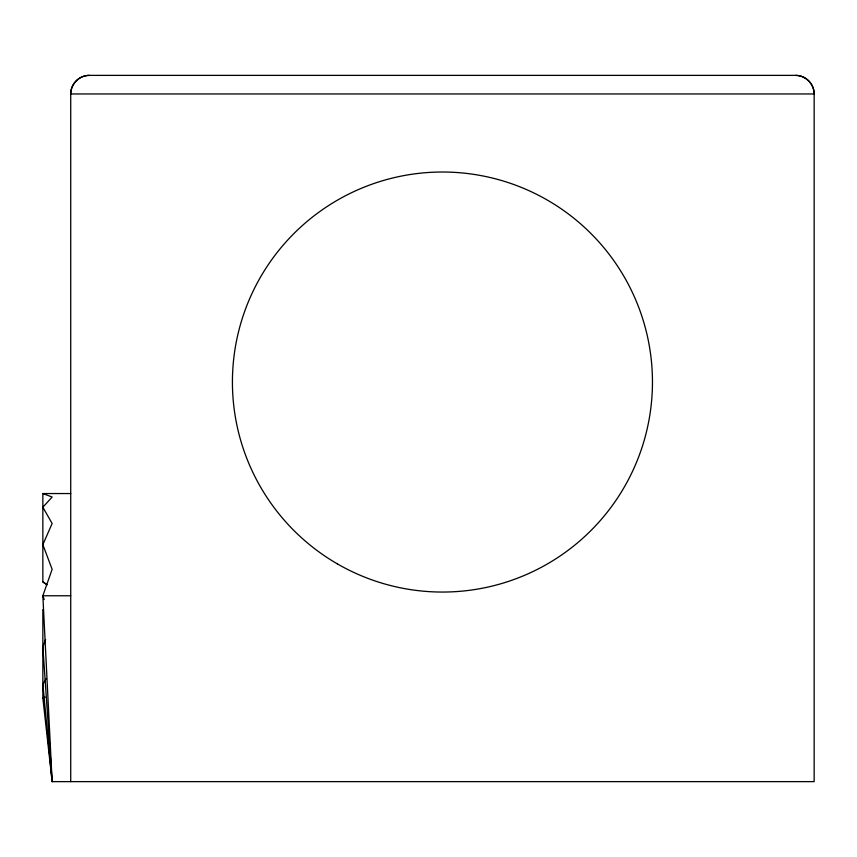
<?xml version="1.0" encoding="UTF-8"?>
<svg xmlns="http://www.w3.org/2000/svg" width="857" height="857" viewBox="0 0 857 857"><rect width="100%" height="100%" fill="white"/><g stroke="black" fill="none" stroke-linecap="round" stroke-linejoin="round"><path stroke-width="1.29" d="M45.635 639.483L42.85 646.885L52.138 781.627L814.15 781.627L814.15 93.959C814.214 84.018 805.516 75.309 795.564 75.373L89.31 75.373C79.369 75.309 70.67 84.018 70.724 93.959L70.724 781.627M46.171 678.498L42.85 684.293L52.138 781.627L42.85 595.765L52.138 569.316L42.85 544.656L52.138 523.488L42.85 507.248L52.138 497.028L42.85 493.546L42.85 581.946L47.146 584.795M52.138 781.627L42.85 697.994L45.175 697.116M42.85 493.546L70.724 493.546M70.724 595.765L42.85 595.765L44.178 599.546M42.893 581.946L46.792 584.474M42.85 609.595L42.85 697.994M795.564 75.373A18.586 18.586 0 0 1 814.15 93.959L70.724 93.959A18.586 18.586 0 0 1 89.31 75.373M337.433 563.917A210.019 210.019 0 0 0 652.456 382.04A210.019 210.019 0 0 0 337.433 200.152A210.019 210.019 0 0 0 337.433 563.917"/></g></svg>
